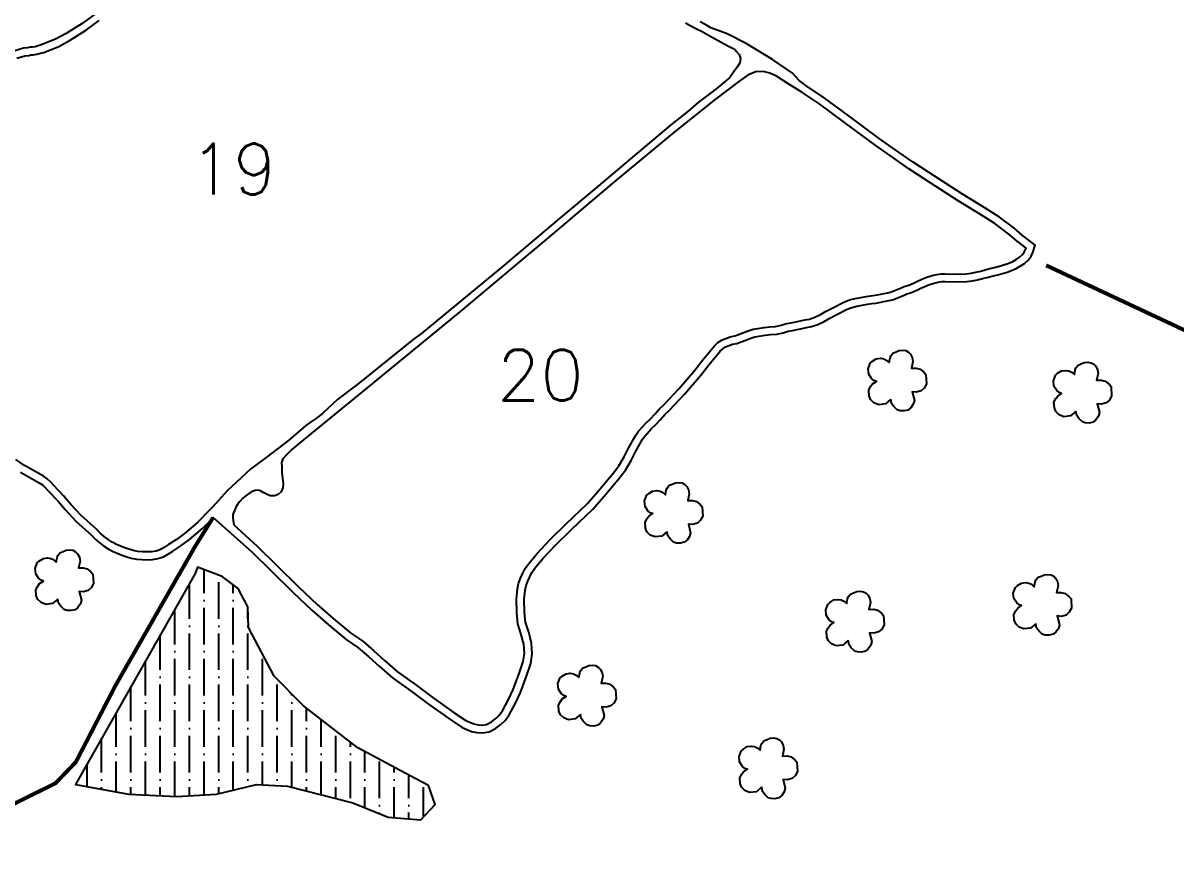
# Model space of a CAD drawing. Extents: x 745861 to 750061, y 7819050 to 7824990.
# Drawn here: x 747845 to 748436, y 7822514 to 7822937 of the extents above; entities that cross this region are included whole.
import ezdxf

# ---------------------------------------------------------------- set-up
doc = ezdxf.new("R2010")
doc.units = 0
doc.header["$MEASUREMENT"] = 0
doc.linetypes.add('CONTINUO', pattern=[0])
doc.layers.add('0114000966', color=1, linetype='Continuous', lineweight=25)
for name, color, linetype in [('0114000966019', 5, 'Continuous'), ('0114000966020', 5, 'Continuous'), ('_SIMBOLO ARVORE', 118, 'Continuous'), ('ESTRADA', 1, 'Continuous'), ('REPRESA', 4, 'Continuous'), ('TEXTO_NUN_TAL', 7, 'Continuous')]:
    doc.layers.add(name, color=color, linetype=linetype)
doc.styles.add('Simplex', font='simplex.shx')

msp = doc.modelspace()

# ---------------------------------------------------------------- hatches: boundary and pattern name
at = {"layer": 'REPRESA', "linetype": 'ByBlock'}
h = msp.add_hatch(dxfattribs=at)
h.set_pattern_fill('ANSI36', color=256, scale=60, angle=45)
h.paths.add_polyline_path([(747932.93, 7822654.46), (747871.63, 7822546.24), (747899.01, 7822541.34), (747923.53, 7822540.12), (747943.96, 7822541.34), (747964.39, 7822546.24), (747980.33, 7822545.43), (748013.84, 7822536.85), (748031.82, 7822529.5), (748048.57, 7822528.27), (748055.92, 7822536.03), (748052.66, 7822545.83), (748043.26, 7822550.73), (748016.29, 7822565.03), (747988.5, 7822586.67), (747973.38, 7822601.78), (747960.31, 7822626.69), (747959.9, 7822637.31), (747954.99, 7822646.7), (747946.82, 7822652.83), (747934.15, 7822657.73)])

# ---------------------------------------------------------------- linework, layer by layer
at = {"layer": '0114000966'}
for points in [[(747881.29, 7822940.86), (747874.95, 7822936.33), (747866.81, 7822931.23), (747861.4, 7822928.18), (747854.08, 7822925.31), (747852.5, 7822924.9), (747850.88, 7822924.39), (747849.63, 7822924.16), (747848.29, 7822924.17), (747847.03, 7822923.84), (747844.93, 7822923.61), (747840.43, 7822922.31)], [(747843.39, 7822706.45), (747853.01, 7822700.93), (747854.61, 7822699.8), (747856.1, 7822698.43), (747857.62, 7822696.79), (747862.53, 7822691.63), (747866.23, 7822687.19), (747871.78, 7822681.24), (747879.77, 7822674.05), (747881.56, 7822672.22), (747883.73, 7822670.29), (747886.01, 7822668.61), (747888.34, 7822667.06), (747890.94, 7822665.63), (747895.8, 7822663.7), (747897.91, 7822663.02), (747900.13, 7822662.36), (747902.94, 7822661.8), (747905.67, 7822661.56), (747908.09, 7822661.51), (747911.01, 7822661.63), (747913.88, 7822662.06), (747916.73, 7822663.01), (747919.37, 7822664.48), (747921.55, 7822665.96), (747925.64, 7822668.57), (747930.06, 7822671.79), (747936.84, 7822677.65), (747938.32, 7822679.08), (747942.13, 7822683.07), (747961.97, 7822665.6), (747971.86, 7822655.82), (747983.18, 7822644.66), (747992.79, 7822635.62), (748001.12, 7822628.26), (748010.43, 7822620.68), (748016.41, 7822616.53), (748021.98, 7822611.76), (748027.25, 7822607), (748034.16, 7822600.96), (748043.65, 7822594.1), (748052.58, 7822587.44), (748063.46, 7822579.73), (748069.86, 7822575.51), (748074.69, 7822573.55), (748077.42, 7822572.95), (748080.24, 7822572.77), (748083.63, 7822573.25), (748086.99, 7822575.04), (748089.67, 7822577.02), (748091.83, 7822579.18), (748093.87, 7822581.95), (748097.24, 7822588), (748099.72, 7822593.45), (748102.87, 7822601.79), (748105.08, 7822608.38), (748105.73, 7822613.32), (748105.41, 7822618.73), (748104.7, 7822621.64), (748103.94, 7822624.31), (748102.34, 7822629.52), (748101.86, 7822634.44), (748101.69, 7822641.23), (748102.14, 7822645.95), (748102.58, 7822648.29), (748103.42, 7822650.55), (748104.48, 7822652.8), (748105.55, 7822654.97), (748107.12, 7822657.1), (748111.23, 7822662.09), (748117.72, 7822668.95), (748125.92, 7822677.02), (748136.75, 7822687.33), (748143.58, 7822695.21), (748147.71, 7822700.2), (748149.78, 7822702.62), (748153.5, 7822707.39), (748156.39, 7822712.33), (748158.7, 7822716.71), (748161.21, 7822721.34), (748162.3, 7822723.25), (748163.44, 7822724.89), (748166.89, 7822728.7), (748169.17, 7822730.78), (748171.59, 7822733.39), (748173.81, 7822735.89), (748176.05, 7822738.13), (748183.8, 7822746.35), (748192.22, 7822756.02), (748196.37, 7822761.44), (748202.08, 7822768.37), (748203.39, 7822769.55), (748204.89, 7822770.52), (748208.39, 7822771.91), (748210.58, 7822772.35), (748212.86, 7822773.11), (748215.22, 7822774.09), (748217.79, 7822775.04), (748219.95, 7822775.75), (748225.18, 7822776.57), (748227.82, 7822776.83), (748231.09, 7822777.06), (748234.43, 7822777.81), (748237.04, 7822778.59), (748239.23, 7822779.03), (748241.57, 7822779.4), (748244.12, 7822779.92), (748246.43, 7822780.44), (748248.94, 7822780.96), (748252.16, 7822782), (748255.42, 7822783.62), (748258.32, 7822785.31), (748261.29, 7822786.85), (748267.13, 7822789.81), (748269.57, 7822790.79), (748272.11, 7822791.39), (748274.97, 7822792), (748277.61, 7822792.51), (748279.83, 7822792.82), (748282.06, 7822793.04), (748284.4, 7822793.5), (748285.94, 7822793.85), (748287.77, 7822794.09), (748290.53, 7822794.7), (748296.06, 7822796.92), (748297.81, 7822797.71), (748300.18, 7822798.47), (748302.87, 7822799.64), (748304.93, 7822800.62), (748307.04, 7822801.59), (748309.39, 7822802.52), (748311.88, 7822803.3), (748313.93, 7822803.8), (748315.67, 7822804), (748317.52, 7822804.06), (748323.92, 7822803.86), (748328.58, 7822804.07), (748331.29, 7822804.35), (748334.02, 7822804.89), (748336.66, 7822805.58), (748339.53, 7822806.28), (748342.09, 7822806.97), (748344.43, 7822807.55), (748349.16, 7822808.88), (748351.5, 7822809.68), (748353.89, 7822810.71), (748355.87, 7822811.86), (748358.07, 7822813.27), (748360.2, 7822815.21), (748361.48, 7822817.13), (748362.42, 7822818.99), (748363.57, 7822822.61), (748360.5, 7822825.1), (748356.89, 7822827.89), (748352.57, 7822831.5), (748345.23, 7822837.02), (748337.7, 7822841.87), (748326.27, 7822848.77), (748308.95, 7822860.03), (748301.08, 7822865.19), (748293.42, 7822870.57), (748283.64, 7822877.3), (748267.54, 7822889.35), (748255.47, 7822898.14), (748246.09, 7822904.5), (748242.55, 7822907.12), (748239.17, 7822910.8), (748228.92, 7822917.89), (748215.44, 7822925.97), (748205.67, 7822931.02), (748197.39, 7822934.14), (748194.69, 7822935.65), (748191.78, 7822937.16)]]:
    msp.add_lwpolyline(points, dxfattribs=at)
at = {"layer": '0114000966019'}
for points in [[(748184.25, 7822936.68), (748187.07, 7822935.11), (748189.93, 7822933.61), (748192.8, 7822932.13), (748197.66, 7822929.41), (748206.02, 7822924.87), (748208.36, 7822923.7), (748209.98, 7822922.65), (748210.35, 7822922.13), (748211.78, 7822920.36), (748212.44, 7822918.31), (748212.11, 7822916.06), (748210.83, 7822913.84), (748208.99, 7822911.38), (748206.97, 7822908.65), (748199.87, 7822902.57), (748190.96, 7822895.95), (748186.73, 7822892.15), (748182.32, 7822888.55), (748177.72, 7822885.12), (748156.08, 7822866.91), (748139.6, 7822852.9), (748118.83, 7822835.72), (748091.11, 7822812.32), (748049.18, 7822777.6), (748044.76, 7822774.31), (748027.95, 7822760.88), (748016.5, 7822751.69), (748006.1, 7822743.77), (747998.41, 7822736.57), (747995.66, 7822734.4), (747992.63, 7822732.37), (747989.75, 7822730.28), (747980.94, 7822722.72), (747969.35, 7822713.85), (747961.54, 7822708.05), (747956.43, 7822703.26), (747949.44, 7822696.84), (747941.97, 7822688.68), (747939.3, 7822685.8), (747935.51, 7822681.92), (747934.15, 7822680.61), (747927.57, 7822674.93), (747923.38, 7822671.88), (747919.35, 7822669.31), (747917.27, 7822667.89), (747915.11, 7822666.69), (747912.94, 7822665.96), (747910.63, 7822665.62), (747908.05, 7822665.51), (747905.89, 7822665.56), (747903.51, 7822665.76), (747901.09, 7822666.25), (747899.09, 7822666.84), (747897.16, 7822667.46), (747892.64, 7822669.26), (747890.41, 7822670.49), (747888.31, 7822671.88), (747886.26, 7822673.4), (747884.32, 7822675.12), (747882.54, 7822676.94), (747874.58, 7822684.1), (747869.24, 7822689.84), (747865.52, 7822694.29), (747860.54, 7822699.53), (747858.92, 7822701.27), (747857.12, 7822702.92), (747855.16, 7822704.31), (747845.53, 7822709.83), (747841.1, 7822712.93)], [(747841.51, 7822918.45), (747845.71, 7822919.67), (747847.76, 7822919.9), (747848.78, 7822920.17), (747849.97, 7822920.15), (747851.85, 7822920.5), (747853.6, 7822921.05), (747855.32, 7822921.5), (747863.12, 7822924.56), (747868.86, 7822927.79), (747877.18, 7822933.01), (747883.8, 7822937.74)]]:
    msp.add_lwpolyline(points, dxfattribs=at)
at = {"layer": '0114000966020'}
msp.add_lwpolyline([(747952.85, 7822679.42), (747964.73, 7822668.5), (747974.67, 7822658.67), (747985.96, 7822647.54), (747995.49, 7822638.58), (748003.71, 7822631.31), (748012.84, 7822623.88), (748018.86, 7822619.7), (748024.63, 7822614.77), (748029.91, 7822609.99), (748036.65, 7822604.1), (748046.02, 7822597.32), (748054.93, 7822590.68), (748065.71, 7822583.03), (748071.73, 7822579.07), (748075.88, 7822577.38), (748077.97, 7822576.93), (748080.09, 7822576.79), (748082.37, 7822577.11), (748084.85, 7822578.43), (748087.06, 7822580.06), (748088.79, 7822581.79), (748090.5, 7822584.12), (748093.67, 7822589.8), (748096.02, 7822594.98), (748099.1, 7822603.13), (748101.17, 7822609.29), (748101.71, 7822613.46), (748101.44, 7822618.14), (748100.83, 7822620.62), (748100.11, 7822623.17), (748098.39, 7822628.73), (748097.87, 7822634.2), (748097.68, 7822641.37), (748098.18, 7822646.51), (748098.71, 7822649.37), (748099.73, 7822652.1), (748100.88, 7822654.53), (748102.11, 7822657.06), (748103.97, 7822659.57), (748108.23, 7822664.74), (748114.86, 7822671.75), (748123.14, 7822679.89), (748133.86, 7822690.1), (748140.53, 7822697.79), (748144.65, 7822702.78), (748146.68, 7822705.15), (748150.18, 7822709.64), (748152.89, 7822714.27), (748155.17, 7822718.59), (748157.71, 7822723.29), (748158.92, 7822725.38), (748160.3, 7822727.39), (748164.06, 7822731.53), (748166.35, 7822733.62), (748168.63, 7822736.07), (748170.9, 7822738.64), (748173.18, 7822740.92), (748180.83, 7822749.04), (748189.12, 7822758.55), (748193.24, 7822763.93), (748199.18, 7822771.14), (748200.95, 7822772.73), (748203.04, 7822774.1), (748207.26, 7822775.76), (748209.54, 7822776.22), (748211.46, 7822776.86), (748213.76, 7822777.81), (748216.47, 7822778.82), (748219.01, 7822779.66), (748224.68, 7822780.54), (748227.49, 7822780.81), (748230.5, 7822781.03), (748233.42, 7822781.68), (748236.07, 7822782.47), (748238.53, 7822782.97), (748240.86, 7822783.34), (748243.28, 7822783.83), (748245.58, 7822784.35), (748247.92, 7822784.84), (748250.65, 7822785.71), (748253.52, 7822787.14), (748256.39, 7822788.82), (748259.47, 7822790.41), (748265.47, 7822793.45), (748268.36, 7822794.62), (748271.23, 7822795.29), (748274.18, 7822795.92), (748276.95, 7822796.46), (748279.36, 7822796.8), (748281.48, 7822797), (748283.57, 7822797.42), (748285.23, 7822797.79), (748287.08, 7822798.04), (748289.35, 7822798.53), (748294.49, 7822800.6), (748296.38, 7822801.45), (748298.77, 7822802.21), (748301.21, 7822803.28), (748303.23, 7822804.24), (748305.46, 7822805.27), (748308.06, 7822806.3), (748310.81, 7822807.15), (748313.22, 7822807.74), (748315.38, 7822808), (748317.53, 7822808.06), (748323.89, 7822807.87), (748328.29, 7822808.06), (748330.7, 7822808.31), (748333.13, 7822808.79), (748335.68, 7822809.45), (748338.54, 7822810.15), (748341.08, 7822810.84), (748343.4, 7822811.42), (748347.97, 7822812.7), (748350.06, 7822813.41), (748352.08, 7822814.29), (748353.79, 7822815.28), (748355.63, 7822816.46), (748357.14, 7822817.83), (748358.02, 7822819.15), (748358.7, 7822820.51), (748358.93, 7822821.22), (748358.02, 7822821.96), (748354.38, 7822824.78), (748350.08, 7822828.37), (748342.95, 7822833.73), (748335.58, 7822838.48), (748324.14, 7822845.38), (748306.76, 7822856.69), (748298.83, 7822861.88), (748291.14, 7822867.29), (748281.31, 7822874.05), (748265.16, 7822886.13), (748253.16, 7822894.87), (748243.91, 7822901.15), (748237.37, 7822905.22), (748230.91, 7822909.27), (748227.6, 7822910.82), (748224.13, 7822911.65), (748220.44, 7822911.46), (748216.45, 7822909.91), (748211.73, 7822906.5), (748206.06, 7822902.21), (748199.68, 7822897.47), (748178.58, 7822880.55), (748147.56, 7822855), (748116.31, 7822828.49), (748068.6, 7822788.45), (748020.36, 7822748.84), (747986.57, 7822721.33), (747982.55, 7822717.94), (747979.76, 7822715.32), (747977.92, 7822713.22), (747977.3, 7822711.38), (747977.32, 7822709.09), (747977.45, 7822706.22), (747977.81, 7822703.19), (747978.06, 7822700.66), (747977.91, 7822698.36), (747977, 7822696.29), (747975.58, 7822695), (747973.67, 7822694.2), (747971.36, 7822694.29), (747969.48, 7822695.07), (747967.77, 7822695.98), (747966.44, 7822696.81), (747965.05, 7822697.11), (747963.75, 7822697.02), (747962.33, 7822696.48), (747960.81, 7822695.59), (747959.17, 7822694.38), (747957.45, 7822693.02), (747955.87, 7822691.38), (747954.67, 7822689.87), (747953.84, 7822688.36), (747953.22, 7822687.14), (747952.69, 7822685.54), (747952.27, 7822684.48), (747952.28, 7822683.11), (747952.42, 7822681.53)], close=True, dxfattribs=at)
at = {"layer": '_SIMBOLO ARVORE', "linetype": 'CONTINUO'}
for points in [[(748289.48, 7822743.58, 0), (748286.79, 7822741.32, 0), (748283.37, 7822740.93, 0), (748280.93, 7822741.87, 0), (748279.2, 7822743.57, 0), (748278.49, 7822745.52, 0), (748278.3, 7822748.4, 0), (748279.23, 7822750.21, 0), (748280.21, 7822751.55, 0), (748282.18, 7822752.89, 0), (748280.93, 7822753.29, 0), (748279.69, 7822754.31, 0), (748278.24, 7822756.6, 0), (748277.98, 7822759.33, 0), (748279.03, 7822762.17, 0), (748280.13, 7822763.19, 0), (748282.14, 7822764.41, 0), (748284.25, 7822764.7, 0), (748285.93, 7822764.46, 0), (748287.27, 7822763.84, 0), (748288.73, 7822762.53, 0), (748289.17, 7822765.03, 0), (748289.54, 7822766.02, 0), (748290.63, 7822767.41, 0), (748292.26, 7822768, 0), (748293.84, 7822768.71, 0), (748295.63, 7822768.87, 0), (748297.31, 7822768.63, 0), (748298.69, 7822767.9, 0), (748299.7, 7822766.8, 0), (748300.6, 7822765.04, 0), (748300.95, 7822763.09, 0), (748300.13, 7822759.6, 0), (748302.58, 7822759.63, 0), (748304.6, 7822759.15, 0), (748306.51, 7822757.64, 0), (748307.57, 7822756.43, 0), (748307.85, 7822751.62, 0), (748306.68, 7822749.47, 0), (748305.11, 7822748.04, 0), (748302.65, 7822747.38, 0), (748300.49, 7822747.57, 0), (748301.64, 7822743.08, 0), (748301.11, 7822741.17, 0), (748299.81, 7822739.34, 0), (748298.39, 7822738.21, 0), (748296.36, 7822737.71, 0), (748294.34, 7822737.83, 0), (748292.83, 7822738.26, 0), (748291.1, 7822739.96, 0), (748289.93, 7822741.49, 0), (748289.57, 7822743.81, 0)], [(748384.42, 7822737.42, 0), (748381.73, 7822735.16, 0), (748378.31, 7822734.77, 0), (748375.87, 7822735.71, 0), (748374.14, 7822737.41, 0), (748373.43, 7822739.36, 0), (748373.23, 7822742.24, 0), (748374.17, 7822744.05, 0), (748375.15, 7822745.39, 0), (748377.12, 7822746.73, 0), (748375.87, 7822747.13, 0), (748374.63, 7822748.15, 0), (748373.18, 7822750.44, 0), (748372.92, 7822753.17, 0), (748373.96, 7822756.01, 0), (748375.07, 7822757.03, 0), (748377.08, 7822758.25, 0), (748379.19, 7822758.54, 0), (748380.87, 7822758.3, 0), (748382.2, 7822757.68, 0), (748383.67, 7822756.37, 0), (748384.11, 7822758.87, 0), (748384.48, 7822759.86, 0), (748385.57, 7822761.25, 0), (748387.2, 7822761.84, 0), (748388.78, 7822762.55, 0), (748390.57, 7822762.71, 0), (748392.25, 7822762.47, 0), (748393.63, 7822761.74, 0), (748394.64, 7822760.64, 0), (748395.53, 7822758.88, 0), (748395.88, 7822756.92, 0), (748395.07, 7822753.43, 0), (748397.52, 7822753.47, 0), (748399.54, 7822752.99, 0), (748401.45, 7822751.48, 0), (748402.51, 7822750.27, 0), (748402.79, 7822745.46, 0), (748401.61, 7822743.31, 0), (748400.05, 7822741.88, 0), (748397.58, 7822741.22, 0), (748395.42, 7822741.41, 0), (748396.58, 7822736.92, 0), (748396.05, 7822735.01, 0), (748394.75, 7822733.18, 0), (748393.32, 7822732.05, 0), (748391.29, 7822731.55, 0), (748389.28, 7822731.67, 0), (748387.77, 7822732.1, 0), (748386.04, 7822733.8, 0), (748384.87, 7822735.33, 0), (748384.51, 7822737.65, 0)], [(748174.82, 7822675.81, 0), (748172.13, 7822673.55, 0), (748168.71, 7822673.15, 0), (748166.27, 7822674.1, 0), (748164.54, 7822675.8, 0), (748163.82, 7822677.75, 0), (748163.63, 7822680.62, 0), (748164.56, 7822682.44, 0), (748165.55, 7822683.78, 0), (748167.52, 7822685.12, 0), (748166.26, 7822685.52, 0), (748165.03, 7822686.54, 0), (748163.57, 7822688.83, 0), (748163.31, 7822691.56, 0), (748164.36, 7822694.4, 0), (748165.46, 7822695.41, 0), (748167.47, 7822696.64, 0), (748169.58, 7822696.92, 0), (748171.27, 7822696.68, 0), (748172.6, 7822696.07, 0), (748174.06, 7822694.76, 0), (748174.5, 7822697.26, 0), (748174.87, 7822698.25, 0), (748175.97, 7822699.63, 0), (748177.59, 7822700.23, 0), (748179.18, 7822700.93, 0), (748180.96, 7822701.1, 0), (748182.65, 7822700.86, 0), (748184.02, 7822700.13, 0), (748185.04, 7822699.03, 0), (748185.93, 7822697.27, 0), (748186.28, 7822695.31, 0), (748185.47, 7822691.82, 0), (748187.91, 7822691.86, 0), (748189.94, 7822691.37, 0), (748191.84, 7822689.86, 0), (748192.9, 7822688.66, 0), (748193.19, 7822683.85, 0), (748192.01, 7822681.7, 0), (748190.44, 7822680.27, 0), (748187.98, 7822679.61, 0), (748185.82, 7822679.8, 0), (748186.97, 7822675.31, 0), (748186.45, 7822673.4, 0), (748185.15, 7822671.57, 0), (748183.72, 7822670.43, 0), (748181.69, 7822669.94, 0), (748179.68, 7822670.06, 0), (748178.17, 7822670.49, 0), (748176.44, 7822672.18, 0), (748175.26, 7822673.72, 0), (748174.9, 7822676.04, 0)], [(747862.48, 7822641.28, 0), (747859.79, 7822639.02, 0), (747856.37, 7822638.62, 0), (747853.93, 7822639.57, 0), (747852.2, 7822641.27, 0), (747851.49, 7822643.21, 0), (747851.29, 7822646.09, 0), (747852.23, 7822647.9, 0), (747853.21, 7822649.25, 0), (747855.18, 7822650.58, 0), (747853.93, 7822650.98, 0), (747852.69, 7822652, 0), (747851.24, 7822654.29, 0), (747850.97, 7822657.02, 0), (747852.02, 7822659.86, 0), (747853.13, 7822660.88, 0), (747855.13, 7822662.11, 0), (747857.24, 7822662.39, 0), (747858.93, 7822662.15, 0), (747860.26, 7822661.53, 0), (747861.73, 7822660.23, 0), (747862.16, 7822662.72, 0), (747862.54, 7822663.72, 0), (747863.63, 7822665.1, 0), (747865.25, 7822665.7, 0), (747866.84, 7822666.4, 0), (747868.62, 7822666.56, 0), (747870.31, 7822666.32, 0), (747871.68, 7822665.6, 0), (747872.7, 7822664.5, 0), (747873.59, 7822662.74, 0), (747873.94, 7822660.78, 0), (747873.13, 7822657.29, 0), (747875.58, 7822657.33, 0), (747877.6, 7822656.84, 0), (747879.51, 7822655.33, 0), (747880.56, 7822654.12, 0), (747880.85, 7822649.32, 0), (747879.67, 7822647.16, 0), (747878.11, 7822645.73, 0), (747875.64, 7822645.07, 0), (747873.48, 7822645.26, 0), (747874.64, 7822640.78, 0), (747874.11, 7822638.86, 0), (747872.81, 7822637.04, 0), (747871.38, 7822635.9, 0), (747869.35, 7822635.4, 0), (747867.34, 7822635.52, 0), (747865.83, 7822635.95, 0), (747864.1, 7822637.65, 0), (747862.93, 7822639.18, 0), (747862.57, 7822641.51, 0)], [(748363.89, 7822628.67, 0), (748361.2, 7822626.41, 0), (748357.78, 7822626.01, 0), (748355.34, 7822626.96, 0), (748353.61, 7822628.66, 0), (748352.9, 7822630.61, 0), (748352.7, 7822633.48, 0), (748353.64, 7822635.3, 0), (748354.62, 7822636.64, 0), (748356.59, 7822637.98, 0), (748355.34, 7822638.38, 0), (748354.1, 7822639.4, 0), (748352.65, 7822641.69, 0), (748352.38, 7822644.42, 0), (748353.43, 7822647.26, 0), (748354.53, 7822648.27, 0), (748356.54, 7822649.5, 0), (748358.65, 7822649.78, 0), (748360.34, 7822649.54, 0), (748361.67, 7822648.93, 0), (748363.14, 7822647.62, 0), (748363.57, 7822650.12, 0), (748363.95, 7822651.11, 0), (748365.04, 7822652.49, 0), (748366.66, 7822653.09, 0), (748368.25, 7822653.79, 0), (748370.03, 7822653.96, 0), (748371.72, 7822653.72, 0), (748373.09, 7822652.99, 0), (748374.11, 7822651.89, 0), (748375, 7822650.13, 0), (748375.35, 7822648.17, 0), (748374.54, 7822644.68, 0), (748376.99, 7822644.72, 0), (748379.01, 7822644.23, 0), (748380.92, 7822642.72, 0), (748381.97, 7822641.52, 0), (748382.26, 7822636.71, 0), (748381.08, 7822634.56, 0), (748379.52, 7822633.13, 0), (748377.05, 7822632.47, 0), (748374.89, 7822632.66, 0), (748376.05, 7822628.17, 0), (748375.52, 7822626.26, 0), (748374.22, 7822624.43, 0), (748372.79, 7822623.29, 0), (748370.76, 7822622.8, 0), (748368.75, 7822622.92, 0), (748367.24, 7822623.35, 0), (748365.51, 7822625.04, 0), (748364.33, 7822626.58, 0), (748363.97, 7822628.9, 0)], [(748267.72, 7822620.04, 0), (748265.03, 7822617.78, 0), (748261.61, 7822617.39, 0), (748259.17, 7822618.34, 0), (748257.44, 7822620.04, 0), (748256.72, 7822621.98, 0), (748256.53, 7822624.86, 0), (748257.46, 7822626.67, 0), (748258.45, 7822628.02, 0), (748260.42, 7822629.35, 0), (748259.16, 7822629.75, 0), (748257.93, 7822630.77, 0), (748256.47, 7822633.06, 0), (748256.21, 7822635.79, 0), (748257.26, 7822638.63, 0), (748258.36, 7822639.65, 0), (748260.37, 7822640.88, 0), (748262.48, 7822641.16, 0), (748264.17, 7822640.92, 0), (748265.5, 7822640.3, 0), (748266.96, 7822639, 0), (748267.4, 7822641.49, 0), (748267.77, 7822642.49, 0), (748268.87, 7822643.87, 0), (748270.49, 7822644.46, 0), (748272.08, 7822645.17, 0), (748273.86, 7822645.33, 0), (748275.55, 7822645.09, 0), (748276.92, 7822644.37, 0), (748277.94, 7822643.27, 0), (748278.83, 7822641.51, 0), (748279.18, 7822639.55, 0), (748278.37, 7822636.06, 0), (748280.82, 7822636.1, 0), (748282.84, 7822635.61, 0), (748284.74, 7822634.1, 0), (748285.8, 7822632.89, 0), (748286.09, 7822628.08, 0), (748284.91, 7822625.93, 0), (748283.35, 7822624.5, 0), (748280.88, 7822623.84, 0), (748278.72, 7822624.03, 0), (748279.88, 7822619.54, 0), (748279.35, 7822617.63, 0), (748278.05, 7822615.81, 0), (748276.62, 7822614.67, 0), (748274.59, 7822614.17, 0), (748272.58, 7822614.29, 0), (748271.07, 7822614.72, 0), (748269.34, 7822616.42, 0), (748268.16, 7822617.95, 0), (748267.8, 7822620.27, 0)], [(748130.43, 7822582.16, 0), (748127.74, 7822579.9, 0), (748124.32, 7822579.51, 0), (748121.88, 7822580.45, 0), (748120.15, 7822582.15, 0), (748119.44, 7822584.1, 0), (748119.24, 7822586.98, 0), (748120.18, 7822588.79, 0), (748121.16, 7822590.13, 0), (748123.13, 7822591.47, 0), (748121.88, 7822591.87, 0), (748120.64, 7822592.89, 0), (748119.19, 7822595.18, 0), (748118.92, 7822597.91, 0), (748119.97, 7822600.75, 0), (748121.08, 7822601.77, 0), (748123.08, 7822602.99, 0), (748125.19, 7822603.28, 0), (748126.88, 7822603.03, 0), (748128.21, 7822602.42, 0), (748129.68, 7822601.11, 0), (748130.11, 7822603.61, 0), (748130.49, 7822604.6, 0), (748131.58, 7822605.98, 0), (748133.2, 7822606.58, 0), (748134.79, 7822607.29, 0), (748136.57, 7822607.45, 0), (748138.26, 7822607.21, 0), (748139.63, 7822606.48, 0), (748140.65, 7822605.38, 0), (748141.54, 7822603.62, 0), (748141.89, 7822601.66, 0), (748141.08, 7822598.17, 0), (748143.53, 7822598.21, 0), (748145.55, 7822597.73, 0), (748147.46, 7822596.22, 0), (748148.51, 7822595.01, 0), (748148.8, 7822590.2, 0), (748147.62, 7822588.05, 0), (748146.06, 7822586.62, 0), (748143.59, 7822585.96, 0), (748141.43, 7822586.15, 0), (748142.59, 7822581.66, 0), (748142.06, 7822579.75, 0), (748140.76, 7822577.92, 0), (748139.33, 7822576.79, 0), (748137.3, 7822576.29, 0), (748135.29, 7822576.41, 0), (748133.78, 7822576.84, 0), (748132.05, 7822578.54, 0), (748130.88, 7822580.07, 0), (748130.51, 7822582.39, 0)], [(748223.33, 7822544.88, 0), (748220.64, 7822542.62, 0), (748217.22, 7822542.22, 0), (748214.78, 7822543.17, 0), (748213.05, 7822544.87, 0), (748212.34, 7822546.82, 0), (748212.14, 7822549.69, 0), (748213.08, 7822551.51, 0), (748214.06, 7822552.85, 0), (748216.03, 7822554.19, 0), (748214.78, 7822554.59, 0), (748213.54, 7822555.61, 0), (748212.09, 7822557.9, 0), (748211.83, 7822560.62, 0), (748212.87, 7822563.46, 0), (748213.98, 7822564.48, 0), (748215.99, 7822565.71, 0), (748218.1, 7822565.99, 0), (748219.78, 7822565.75, 0), (748221.11, 7822565.14, 0), (748222.58, 7822563.83, 0), (748223.02, 7822566.32, 0), (748223.39, 7822567.32, 0), (748224.48, 7822568.7, 0), (748226.11, 7822569.3, 0), (748227.69, 7822570, 0), (748229.48, 7822570.17, 0), (748231.16, 7822569.93, 0), (748232.54, 7822569.2, 0), (748233.55, 7822568.1, 0), (748234.44, 7822566.34, 0), (748234.79, 7822564.38, 0), (748233.98, 7822560.89, 0), (748236.43, 7822560.93, 0), (748238.45, 7822560.44, 0), (748240.36, 7822558.93, 0), (748241.42, 7822557.72, 0), (748241.7, 7822552.92, 0), (748240.52, 7822550.77, 0), (748238.96, 7822549.33, 0), (748236.49, 7822548.68, 0), (748234.33, 7822548.87, 0), (748235.49, 7822544.38, 0), (748234.96, 7822542.47, 0), (748233.66, 7822540.64, 0), (748232.23, 7822539.5, 0), (748230.2, 7822539, 0), (748228.19, 7822539.13, 0), (748226.68, 7822539.55, 0), (748224.95, 7822541.25, 0), (748223.78, 7822542.79, 0), (748223.42, 7822545.11, 0)]]:
    msp.add_polyline3d(points, dxfattribs=at)
at = {"layer": 'ESTRADA', "linetype": 'ByBlock', "const_width": 2}
for points in [[(748369.19, 7822812.34), (748506.44, 7822748.08)], [(747942.13, 7822683.07), (747932.74, 7822668), (747891.92, 7822596.68), (747871.75, 7822557.74), (747861.34, 7822546.95), (747831.13, 7822531.99), (747814.42, 7822517.33), (747789.49, 7822467.18), (747753.42, 7822406.77), (747755.47, 7822385.66), (747755.47, 7822372.17), (747751.51, 7822363.06)]]:
    msp.add_lwpolyline(points, dxfattribs=at)
at = {"layer": 'REPRESA', "linetype": 'ByBlock'}
msp.add_lwpolyline([(747932.93, 7822654.46), (747871.63, 7822546.24), (747899.01, 7822541.34), (747923.53, 7822540.12), (747943.96, 7822541.34), (747964.39, 7822546.24), (747980.33, 7822545.43), (748013.84, 7822536.85), (748031.82, 7822529.5), (748048.57, 7822528.27), (748055.92, 7822536.03), (748052.66, 7822545.83), (748043.26, 7822550.73), (748016.29, 7822565.03), (747988.5, 7822586.67), (747973.38, 7822601.78), (747960.31, 7822626.69), (747959.9, 7822637.31), (747954.99, 7822646.7), (747946.82, 7822652.83), (747934.15, 7822657.73)], close=True, dxfattribs=at)

# ---------------------------------------------------------------- texts
at = {"layer": 'TEXTO_NUN_TAL', "linetype": 'Continuous', "style": 'Simplex'}
for s, p in [('19', (747930.13, 7822848.72)), ('20', (748087.6, 7822743.1))]:
    msp.add_text(s, height=26, dxfattribs=at).set_placement(p)

doc.saveas('drawing.dxf')
